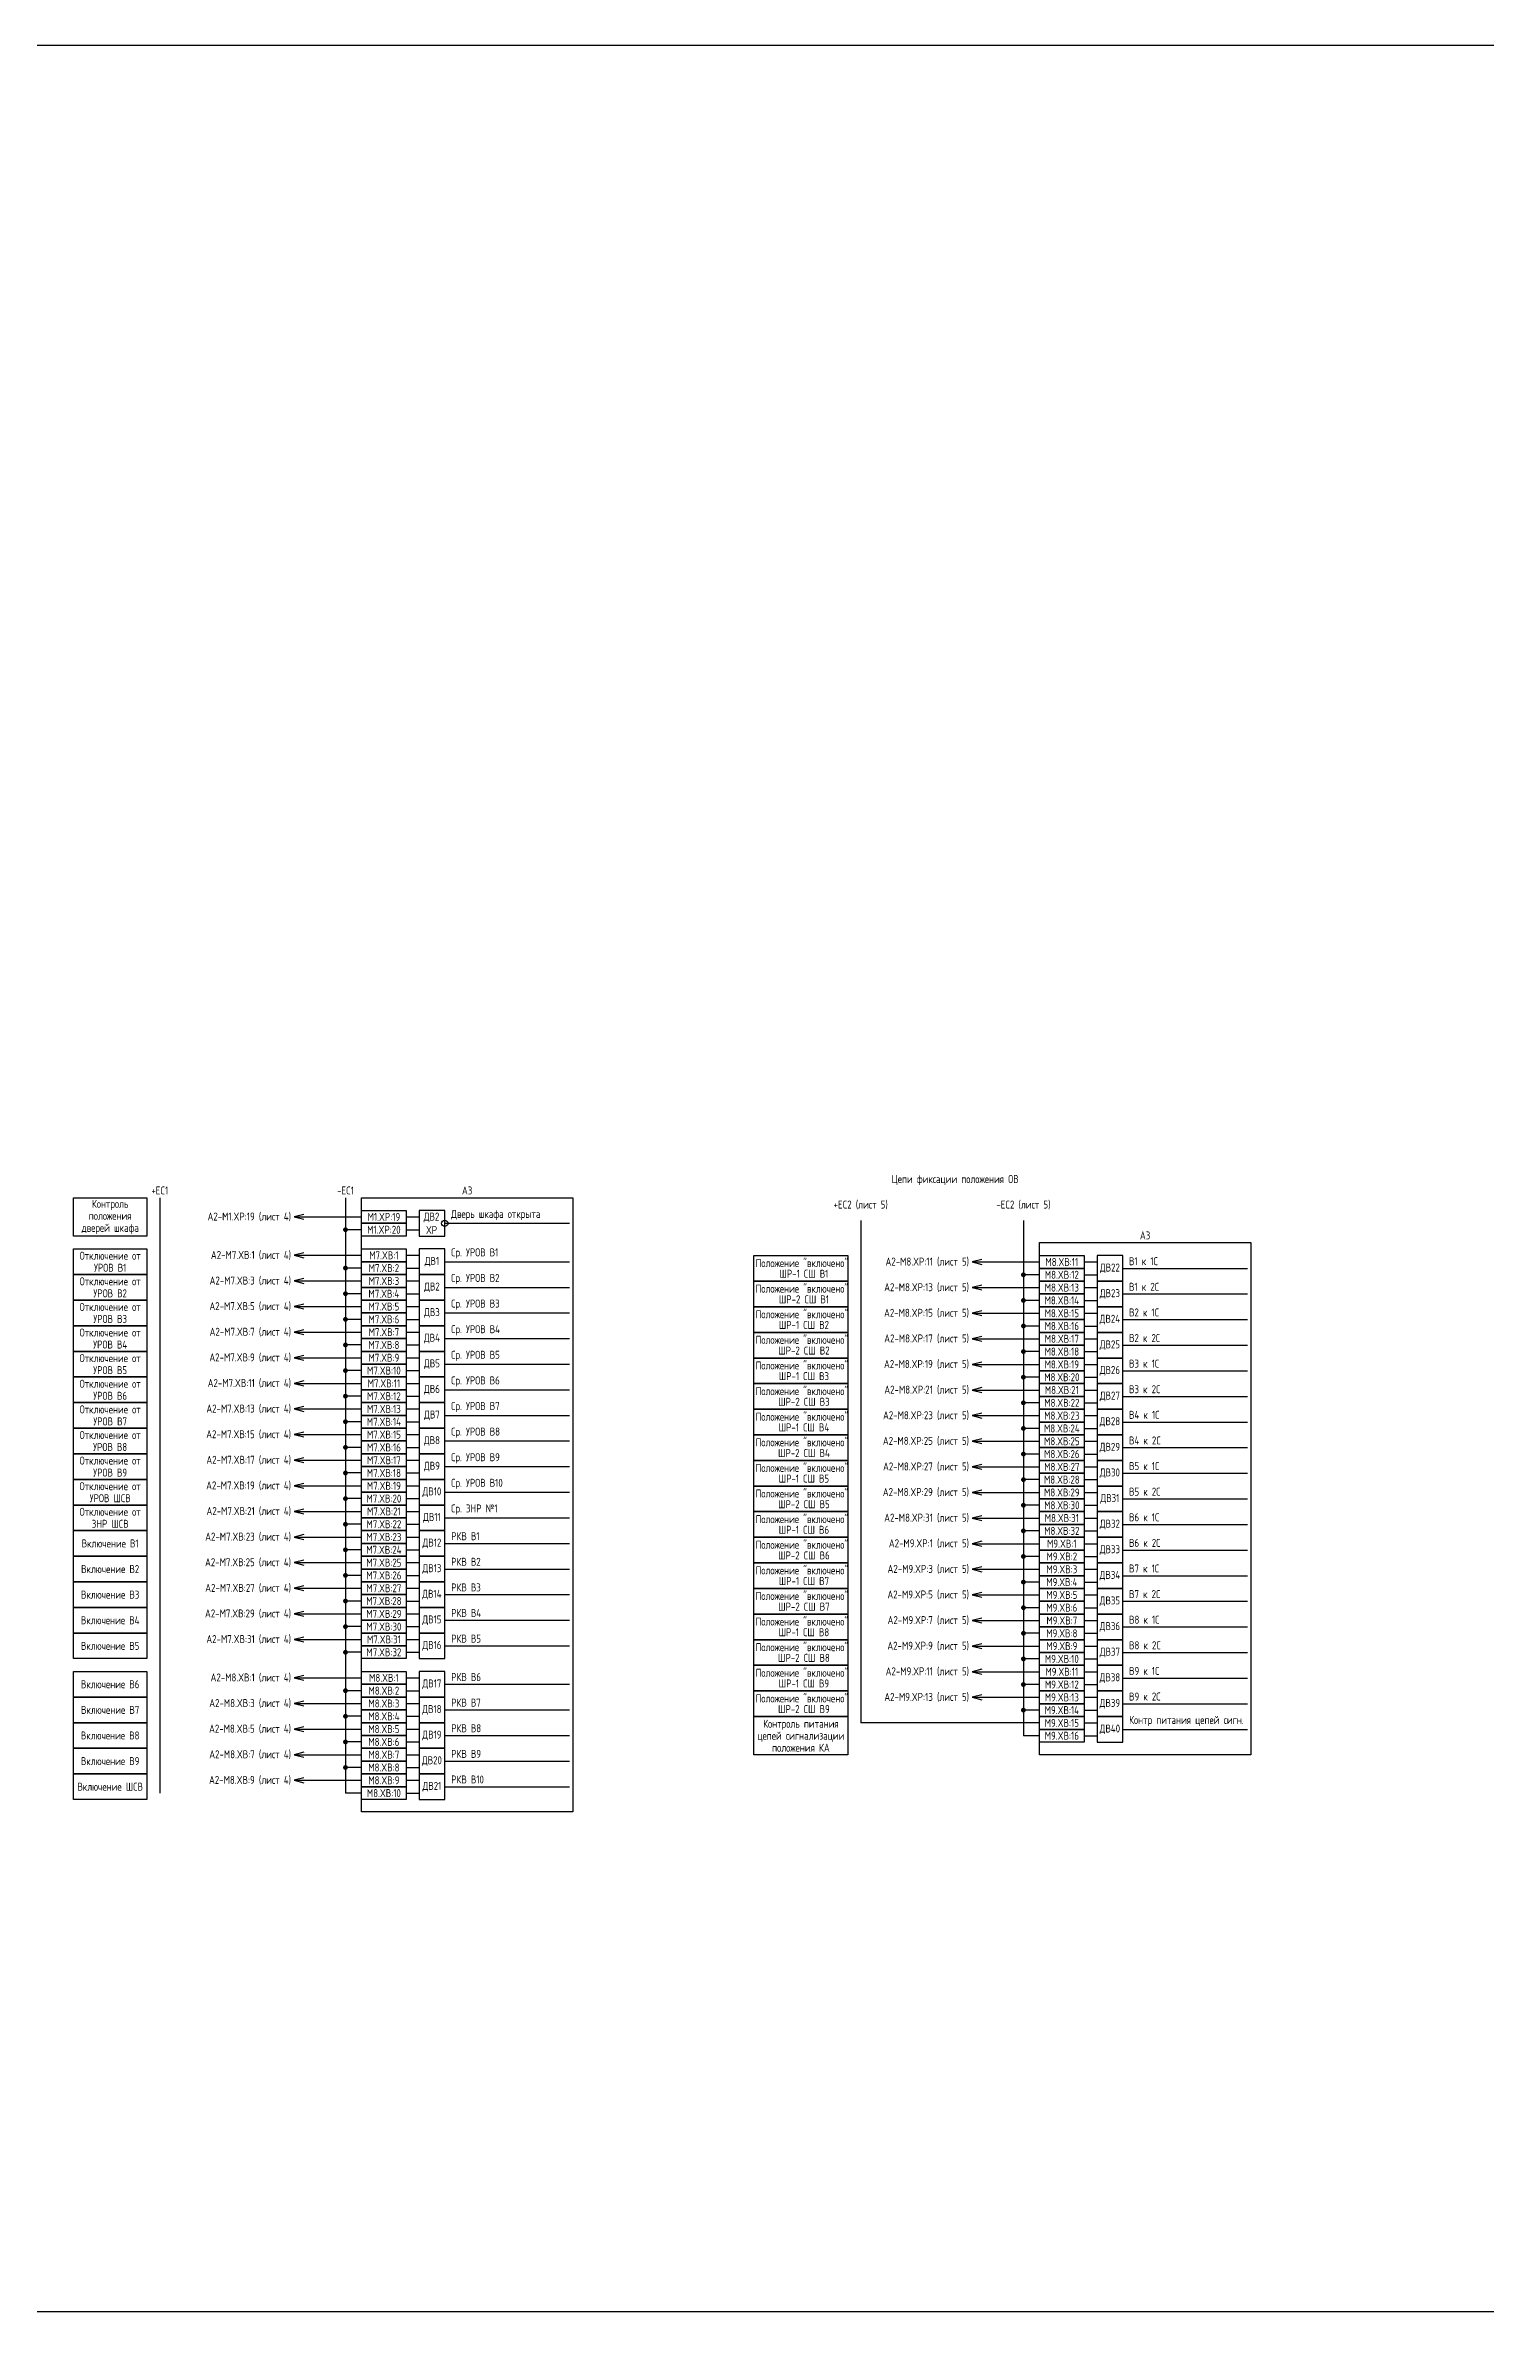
# Model space of a CAD drawing. Header units: millimetres. Extents: x -997 to 6341, y -90 to 618.
# Drawn here: x 2345 to 2795, y -90 to 618 of the extents above; entities that cross this region are included whole.
import ezdxf

# ---------------------------------------------------------------- set-up
doc = ezdxf.new("R2010")
doc.units = ezdxf.units.MM
doc.styles.add('Gost_type_A', font='GOST_A.TTF')

# ---------------------------------------------------------------- blocks, each defined once
blk = doc.blocks.new('POINT')
at = {"const_width": 0.75}
blk.add_lwpolyline([(-0.375, 0, 1), (0.375, 0, 1)], format="xyb", close=True, dxfattribs=at)

msp = doc.modelspace()

# ---------------------------------------------------------------- linework, layer by layer
for p, q in [((2381, 258), (2381, 72)), ((2439, 258), (2439, 72)), ((2423, 252), (2444, 252)), ((2444, 248), (2439, 248)), ((2458, 252), (2462, 252)), ((2458, 248), (2462, 248)), ((2470, 250), (2509, 250)), ((2599.93, 250.93), (2599.93, 93.92)), ((2650.76, 250.93), (2650.76, 89.92)), ((2423, 240), (2444, 240)), ((2444, 236), (2439, 236)), ((2458, 240), (2462, 240)), ((2458, 236), (2462, 236)), ((2470, 238), (2509, 238)), ((2634.76, 237.92), (2655.76, 237.92)), ((2655.76, 233.92), (2650.76, 233.92)), ((2669.76, 237.92), (2673.76, 237.92)), ((2669.76, 233.92), (2673.76, 233.92)), ((2681.76, 235.92), (2720.76, 235.92)), ((2423, 232), (2444, 232)), ((2444, 228), (2439, 228)), ((2458, 232), (2462, 232)), ((2458, 228), (2462, 228)), ((2470, 230), (2509, 230)), ((2634.76, 229.92), (2655.76, 229.92)), ((2669.76, 229.92), (2673.76, 229.92)), ((2681.76, 227.92), (2720.76, 227.92)), ((2423, 224), (2444, 224)), ((2444, 220), (2439, 220)), ((2458, 224), (2462, 224)), ((2458, 220), (2462, 220)), ((2470, 222), (2509, 222)), ((2634.76, 221.92), (2655.76, 221.92)), ((2655.76, 225.92), (2650.76, 225.92)), ((2669.76, 225.92), (2673.76, 225.92)), ((2669.76, 221.92), (2673.76, 221.92)), ((2681.76, 219.92), (2720.76, 219.92)), ((2423, 216), (2444, 216)), ((2458, 216), (2462, 216)), ((2470, 214), (2509, 214)), ((2634.76, 213.92), (2655.76, 213.92)), ((2655.76, 217.92), (2650.76, 217.92)), ((2669.76, 217.92), (2673.76, 217.92)), ((2669.76, 213.92), (2673.76, 213.92)), ((2423, 208), (2444, 208)), ((2444, 212), (2439, 212)), ((2458, 212), (2462, 212)), ((2458, 208), (2462, 208)), ((2470, 206), (2509, 206)), ((2634.76, 205.92), (2655.76, 205.92)), ((2655.76, 209.92), (2650.76, 209.92)), ((2669.76, 209.92), (2673.76, 209.92)), ((2669.76, 205.92), (2673.76, 205.92)), ((2681.76, 211.92), (2720.76, 211.92)), ((2423, 200), (2444, 200)), ((2444, 204), (2439, 204)), ((2458, 204), (2462, 204)), ((2458, 200), (2462, 200)), ((2655.76, 201.92), (2650.76, 201.92)), ((2669.76, 201.92), (2673.76, 201.92)), ((2681.76, 203.92), (2720.76, 203.92)), ((2423, 192), (2444, 192)), ((2444, 196), (2439, 196)), ((2458, 196), (2462, 196)), ((2458, 192), (2462, 192)), ((2470, 198), (2509, 198)), ((2634.76, 197.92), (2655.76, 197.92)), ((2655.76, 193.92), (2650.76, 193.92)), ((2669.76, 197.92), (2673.76, 197.92)), ((2669.76, 193.92), (2673.76, 193.92)), ((2681.76, 195.92), (2720.76, 195.92)), ((2444, 188), (2439, 188)), ((2458, 188), (2462, 188)), ((2470, 190), (2509, 190)), ((2634.76, 189.92), (2655.76, 189.92)), ((2655.76, 185.92), (2650.76, 185.92)), ((2669.76, 189.92), (2673.76, 189.92)), ((2669.76, 185.92), (2673.76, 185.92)), ((2681.76, 187.92), (2720.76, 187.92)), ((2423, 184), (2444, 184)), ((2444, 180), (2439, 180)), ((2458, 184), (2462, 184)), ((2458, 180), (2462, 180)), ((2470, 182), (2509, 182)), ((2634.76, 181.92), (2655.76, 181.92)), ((2655.76, 177.92), (2650.76, 177.92)), ((2669.76, 181.92), (2673.76, 181.92)), ((2669.76, 177.92), (2673.76, 177.92)), ((2681.76, 179.92), (2720.76, 179.92)), ((2423, 176), (2444, 176)), ((2444, 172), (2439, 172)), ((2458, 176), (2462, 176)), ((2458, 172), (2462, 172)), ((2470, 174), (2509, 174)), ((2634.76, 173.92), (2655.76, 173.92)), ((2669.76, 173.92), (2673.76, 173.92)), ((2681.76, 171.92), (2720.76, 171.92)), ((2423, 168), (2444, 168)), ((2444, 164), (2439, 164)), ((2458, 168), (2462, 168)), ((2458, 164), (2462, 164)), ((2470, 166), (2509, 166)), ((2634.76, 165.92), (2655.76, 165.92)), ((2655.76, 169.92), (2650.76, 169.92)), ((2669.76, 169.92), (2673.76, 169.92)), ((2669.76, 165.92), (2673.76, 165.92)), ((2681.76, 163.92), (2720.76, 163.92)), ((2423, 160), (2444, 160)), ((2444, 156), (2439, 156)), ((2458, 160), (2462, 160)), ((2458, 156), (2462, 156)), ((2470, 158), (2509, 158)), ((2634.76, 157.92), (2655.76, 157.92)), ((2655.76, 161.92), (2650.76, 161.92)), ((2669.76, 161.92), (2673.76, 161.92)), ((2669.76, 157.92), (2673.76, 157.92)), ((2681.76, 155.92), (2720.76, 155.92)), ((2423, 152), (2444, 152)), ((2458, 152), (2462, 152)), ((2470, 150), (2509, 150)), ((2634.76, 149.92), (2655.76, 149.92)), ((2655.76, 153.92), (2650.76, 153.92)), ((2669.76, 153.92), (2673.76, 153.92)), ((2669.76, 149.92), (2673.76, 149.92)), ((2423, 144), (2444, 144)), ((2444, 148), (2439, 148)), ((2458, 148), (2462, 148)), ((2458, 144), (2462, 144)), ((2470, 142), (2509, 142)), ((2634.76, 141.92), (2655.76, 141.92)), ((2655.76, 145.92), (2650.76, 145.92)), ((2669.76, 145.92), (2673.76, 145.92)), ((2669.76, 141.92), (2673.76, 141.92)), ((2681.76, 147.92), (2720.76, 147.92)), ((2423, 136), (2444, 136)), ((2444, 140), (2439, 140)), ((2458, 140), (2462, 140)), ((2458, 136), (2462, 136)), ((2655.76, 137.92), (2650.76, 137.92)), ((2669.76, 137.92), (2673.76, 137.92)), ((2681.76, 139.92), (2720.76, 139.92)), ((2423, 128), (2444, 128)), ((2444, 132), (2439, 132)), ((2458, 132), (2462, 132)), ((2458, 128), (2462, 128)), ((2470, 134), (2509, 134)), ((2634.76, 133.92), (2655.76, 133.92)), ((2655.76, 129.92), (2650.76, 129.92)), ((2669.76, 133.92), (2673.76, 133.92)), ((2669.76, 129.92), (2673.76, 129.92)), ((2681.76, 131.92), (2720.76, 131.92)), ((2444, 124), (2439, 124)), ((2458, 124), (2462, 124)), ((2470, 126), (2509, 126)), ((2634.76, 125.92), (2655.76, 125.92)), ((2655.76, 121.92), (2650.76, 121.92)), ((2669.76, 125.92), (2673.76, 125.92)), ((2669.76, 121.92), (2673.76, 121.92)), ((2681.76, 123.92), (2720.76, 123.92)), ((2423, 120), (2444, 120)), ((2444, 116), (2439, 116)), ((2458, 120), (2462, 120)), ((2458, 116), (2462, 116)), ((2470, 118), (2509, 118)), ((2634.76, 117.92), (2655.76, 117.92)), ((2655.76, 113.92), (2650.76, 113.92)), ((2669.76, 117.92), (2673.76, 117.92)), ((2669.76, 113.92), (2673.76, 113.92)), ((2681.76, 115.92), (2720.76, 115.92)), ((2423, 108), (2444, 108)), ((2458, 108), (2462, 108)), ((2634.76, 109.92), (2655.76, 109.92)), ((2669.76, 109.92), (2673.76, 109.92)), ((2681.76, 107.92), (2720.76, 107.92)), ((2423, 100), (2444, 100)), ((2444, 104), (2439, 104)), ((2458, 104), (2462, 104)), ((2458, 100), (2462, 100)), ((2470, 106), (2509, 106)), ((2634.76, 101.92), (2655.76, 101.92)), ((2655.76, 105.92), (2650.76, 105.92)), ((2669.76, 105.92), (2673.76, 105.92)), ((2669.76, 101.92), (2673.76, 101.92)), ((2681.76, 99.92), (2720.76, 99.92)), ((2444, 96), (2439, 96)), ((2458, 96), (2462, 96)), ((2470, 98), (2509, 98)), ((2655.76, 93.92), (2599.93, 93.92)), ((2655.76, 97.92), (2650.76, 97.92)), ((2669.76, 97.92), (2673.76, 97.92)), ((2669.76, 93.92), (2673.76, 93.92)), ((2423, 92), (2444, 92)), ((2444, 88), (2439, 88)), ((2458, 92), (2462, 92)), ((2458, 88), (2462, 88)), ((2470, 90), (2509, 90)), ((2655.76, 89.92), (2650.76, 89.92)), ((2669.76, 89.92), (2673.76, 89.92)), ((2681.76, 91.92), (2720.76, 91.92)), ((2423, 84), (2444, 84)), ((2444, 80), (2439, 80)), ((2458, 84), (2462, 84)), ((2458, 80), (2462, 80)), ((2470, 82), (2509, 82)), ((2423, 76), (2444, 76)), ((2444, 72), (2439, 72)), ((2458, 76), (2462, 76)), ((2458, 72), (2462, 72)), ((2470, 74), (2509, 74))]:
    msp.add_line(p, q)
for points in [[(-997, 618), (6340.99, 618), (6340.99, -90), (-997, -90)], [(2377, 246), (2354, 246), (2354, 258), (2377, 258)], [(2444, 258), (2510, 258), (2510, 66.15), (2444, 66.15)], [(2444, 254), (2458, 254), (2458, 250), (2444, 250)], [(2444, 250), (2458, 250), (2458, 246), (2444, 246)], [(2377, 234), (2354, 234), (2354, 242), (2377, 242)], [(2444, 242), (2458, 242), (2458, 238), (2444, 238)], [(2655.76, 243.96), (2721.76, 243.96), (2721.76, 83.99), (2655.76, 83.99)], [(2377, 226), (2354, 226), (2354, 234), (2377, 234)], [(2444, 238), (2458, 238), (2458, 234), (2444, 234)], [(2444, 234), (2458, 234), (2458, 230), (2444, 230)], [(2595.93, 231.92), (2566.55, 231.92), (2566.55, 239.92), (2595.93, 239.92)], [(2655.76, 239.92), (2669.76, 239.92), (2669.76, 235.92), (2655.76, 235.92)], [(2655.76, 235.92), (2669.76, 235.92), (2669.76, 231.92), (2655.76, 231.92)], [(2444, 230), (2458, 230), (2458, 226), (2444, 226)], [(2595.93, 223.92), (2566.55, 223.92), (2566.55, 231.92), (2595.93, 231.92)], [(2655.76, 231.92), (2669.76, 231.92), (2669.76, 227.92), (2655.76, 227.92)], [(2655.76, 227.92), (2669.76, 227.92), (2669.76, 223.92), (2655.76, 223.92)], [(2377, 218), (2354, 218), (2354, 226), (2377, 226)], [(2444, 226), (2458, 226), (2458, 222), (2444, 222)], [(2444, 222), (2458, 222), (2458, 218), (2444, 218)], [(2595.93, 215.92), (2566.55, 215.92), (2566.55, 223.92), (2595.93, 223.92)], [(2655.76, 223.92), (2669.76, 223.92), (2669.76, 219.92), (2655.76, 219.92)], [(2655.76, 219.92), (2669.76, 219.92), (2669.76, 215.92), (2655.76, 215.92)], [(2377, 210), (2354, 210), (2354, 218), (2377, 218)], [(2444, 218), (2458, 218), (2458, 214), (2444, 214)], [(2444, 214), (2458, 214), (2458, 210), (2444, 210)], [(2595.93, 207.92), (2566.55, 207.92), (2566.55, 215.92), (2595.93, 215.92)], [(2655.76, 215.92), (2669.76, 215.92), (2669.76, 211.92), (2655.76, 211.92)], [(2377, 202), (2354, 202), (2354, 210), (2377, 210)], [(2444, 210), (2458, 210), (2458, 206), (2444, 206)], [(2444, 206), (2458, 206), (2458, 202), (2444, 202)], [(2595.93, 199.92), (2566.55, 199.92), (2566.55, 207.92), (2595.93, 207.92)], [(2655.76, 211.92), (2669.76, 211.92), (2669.76, 207.92), (2655.76, 207.92)], [(2655.76, 207.92), (2669.76, 207.92), (2669.76, 203.92), (2655.76, 203.92)], [(2377, 194), (2354, 194), (2354, 202), (2377, 202)], [(2444, 202), (2458, 202), (2458, 198), (2444, 198)], [(2595.93, 191.92), (2566.55, 191.92), (2566.55, 199.92), (2595.93, 199.92)], [(2655.76, 203.92), (2669.76, 203.92), (2669.76, 199.92), (2655.76, 199.92)], [(2655.76, 199.92), (2669.76, 199.92), (2669.76, 195.92), (2655.76, 195.92)], [(2377, 186), (2354, 186), (2354, 194), (2377, 194)], [(2444, 198), (2458, 198), (2458, 194), (2444, 194)], [(2444, 194), (2458, 194), (2458, 190), (2444, 190)], [(2595.93, 183.92), (2566.55, 183.92), (2566.55, 191.92), (2595.93, 191.92)], [(2655.76, 195.92), (2669.76, 195.92), (2669.76, 191.92), (2655.76, 191.92)], [(2655.76, 191.92), (2669.76, 191.92), (2669.76, 187.92), (2655.76, 187.92)], [(2377, 178), (2354, 178), (2354, 186), (2377, 186)], [(2444, 190), (2458, 190), (2458, 186), (2444, 186)], [(2444, 186), (2458, 186), (2458, 182), (2444, 182)], [(2655.76, 187.92), (2669.76, 187.92), (2669.76, 183.92), (2655.76, 183.92)], [(2377, 170), (2354, 170), (2354, 178), (2377, 178)], [(2444, 182), (2458, 182), (2458, 178), (2444, 178)], [(2444, 178), (2458, 178), (2458, 174), (2444, 174)], [(2595.93, 175.92), (2566.55, 175.92), (2566.55, 183.92), (2595.93, 183.92)], [(2655.76, 183.92), (2669.76, 183.92), (2669.76, 179.92), (2655.76, 179.92)], [(2655.76, 179.92), (2669.76, 179.92), (2669.76, 175.92), (2655.76, 175.92)], [(2377, 162), (2354, 162), (2354, 170), (2377, 170)], [(2444, 174), (2458, 174), (2458, 170), (2444, 170)], [(2444, 170), (2458, 170), (2458, 166), (2444, 166)], [(2595.93, 167.92), (2566.55, 167.92), (2566.55, 175.92), (2595.93, 175.92)], [(2655.76, 175.92), (2669.76, 175.92), (2669.76, 171.92), (2655.76, 171.92)], [(2655.76, 171.92), (2669.76, 171.92), (2669.76, 167.92), (2655.76, 167.92)], [(2444, 166), (2458, 166), (2458, 162), (2444, 162)], [(2595.93, 159.92), (2566.55, 159.92), (2566.55, 167.92), (2595.93, 167.92)], [(2655.76, 167.92), (2669.76, 167.92), (2669.76, 163.92), (2655.76, 163.92)], [(2655.76, 163.92), (2669.76, 163.92), (2669.76, 159.92), (2655.76, 159.92)], [(2377, 154), (2354, 154), (2354, 162), (2377, 162)], [(2444, 162), (2458, 162), (2458, 158), (2444, 158)], [(2444, 158), (2458, 158), (2458, 154), (2444, 154)], [(2595.93, 151.92), (2566.55, 151.92), (2566.55, 159.92), (2595.93, 159.92)], [(2655.76, 159.92), (2669.76, 159.92), (2669.76, 155.92), (2655.76, 155.92)], [(2655.76, 155.92), (2669.76, 155.92), (2669.76, 151.92), (2655.76, 151.92)], [(2377, 146), (2354, 146), (2354, 154), (2377, 154)], [(2444, 154), (2458, 154), (2458, 150), (2444, 150)], [(2444, 150), (2458, 150), (2458, 146), (2444, 146)], [(2595.93, 143.92), (2566.55, 143.92), (2566.55, 151.92), (2595.93, 151.92)], [(2655.76, 151.92), (2669.76, 151.92), (2669.76, 147.92), (2655.76, 147.92)], [(2377, 138), (2354, 138), (2354, 146), (2377, 146)], [(2444, 146), (2458, 146), (2458, 142), (2444, 142)], [(2444, 142), (2458, 142), (2458, 138), (2444, 138)], [(2595.93, 135.92), (2566.55, 135.92), (2566.55, 143.92), (2595.93, 143.92)], [(2655.76, 147.92), (2669.76, 147.92), (2669.76, 143.92), (2655.76, 143.92)], [(2655.76, 143.92), (2669.76, 143.92), (2669.76, 139.92), (2655.76, 139.92)], [(2377, 130), (2354, 130), (2354, 138), (2377, 138)], [(2444, 138), (2458, 138), (2458, 134), (2444, 134)], [(2595.93, 127.92), (2566.55, 127.92), (2566.55, 135.92), (2595.93, 135.92)], [(2655.76, 139.92), (2669.76, 139.92), (2669.76, 135.92), (2655.76, 135.92)], [(2655.76, 135.92), (2669.76, 135.92), (2669.76, 131.92), (2655.76, 131.92)], [(2377, 122), (2354, 122), (2354, 130), (2377, 130)], [(2444, 134), (2458, 134), (2458, 130), (2444, 130)], [(2444, 130), (2458, 130), (2458, 126), (2444, 126)], [(2595.93, 119.92), (2566.55, 119.92), (2566.55, 127.92), (2595.93, 127.92)], [(2655.76, 131.92), (2669.76, 131.92), (2669.76, 127.92), (2655.76, 127.92)], [(2655.76, 127.92), (2669.76, 127.92), (2669.76, 123.92), (2655.76, 123.92)], [(2377, 114), (2354, 114), (2354, 122), (2377, 122)], [(2444, 126), (2458, 126), (2458, 122), (2444, 122)], [(2444, 122), (2458, 122), (2458, 118), (2444, 118)], [(2655.76, 123.92), (2669.76, 123.92), (2669.76, 119.92), (2655.76, 119.92)], [(2444, 118), (2458, 118), (2458, 114), (2444, 114)], [(2595.93, 111.92), (2566.55, 111.92), (2566.55, 119.92), (2595.93, 119.92)], [(2655.76, 119.92), (2669.76, 119.92), (2669.76, 115.92), (2655.76, 115.92)], [(2655.76, 115.92), (2669.76, 115.92), (2669.76, 111.92), (2655.76, 111.92)], [(2377, 102), (2354, 102), (2354, 110), (2377, 110)], [(2444, 110), (2458, 110), (2458, 106), (2444, 106)], [(2595.93, 103.92), (2566.55, 103.92), (2566.55, 111.92), (2595.93, 111.92)], [(2655.76, 111.92), (2669.76, 111.92), (2669.76, 107.92), (2655.76, 107.92)], [(2655.76, 107.92), (2669.76, 107.92), (2669.76, 103.92), (2655.76, 103.92)], [(2377, 94), (2354, 94), (2354, 102), (2377, 102)], [(2444, 106), (2458, 106), (2458, 102), (2444, 102)], [(2444, 102), (2458, 102), (2458, 98), (2444, 98)], [(2595.93, 95.92), (2566.55, 95.92), (2566.55, 103.92), (2595.93, 103.92)], [(2655.76, 103.92), (2669.76, 103.92), (2669.76, 99.92), (2655.76, 99.92)], [(2655.76, 99.92), (2669.76, 99.92), (2669.76, 95.92), (2655.76, 95.92)], [(2377, 86), (2354, 86), (2354, 94), (2377, 94)], [(2444, 98), (2458, 98), (2458, 94), (2444, 94)], [(2444, 94), (2458, 94), (2458, 90), (2444, 90)], [(2595.93, 83.92), (2566.55, 83.92), (2566.55, 95.92), (2595.93, 95.92)], [(2655.76, 95.92), (2669.76, 95.92), (2669.76, 91.92), (2655.76, 91.92)], [(2377, 78), (2354, 78), (2354, 86), (2377, 86)], [(2444, 90), (2458, 90), (2458, 86), (2444, 86)], [(2444, 86), (2458, 86), (2458, 82), (2444, 82)], [(2655.76, 91.92), (2669.76, 91.92), (2669.76, 87.92), (2655.76, 87.92)], [(2377, 70), (2354, 70), (2354, 78), (2377, 78)], [(2444, 82), (2458, 82), (2458, 78), (2444, 78)], [(2444, 78), (2458, 78), (2458, 74), (2444, 74)], [(2444, 74), (2458, 74), (2458, 70), (2444, 70)]]:
    msp.add_lwpolyline(points, close=True)
for points in [[(2426, 252.75), (2423, 252), (2426, 251.25)], [(2426, 240.75), (2423, 240), (2426, 239.25)], [(2637.76, 238.67), (2634.76, 237.92), (2637.76, 237.17)], [(2426, 232.75), (2423, 232), (2426, 231.25)], [(2637.76, 230.67), (2634.76, 229.92), (2637.76, 229.17)], [(2426, 224.75), (2423, 224), (2426, 223.25)], [(2637.76, 222.67), (2634.76, 221.92), (2637.76, 221.17)], [(2426, 216.75), (2423, 216), (2426, 215.25)], [(2637.76, 214.67), (2634.76, 213.92), (2637.76, 213.17)], [(2426, 208.75), (2423, 208), (2426, 207.25)], [(2637.76, 206.67), (2634.76, 205.92), (2637.76, 205.17)], [(2426, 200.75), (2423, 200), (2426, 199.25)], [(2637.76, 198.67), (2634.76, 197.92), (2637.76, 197.17)], [(2426, 192.75), (2423, 192), (2426, 191.25)], [(2426, 184.75), (2423, 184), (2426, 183.25)], [(2637.76, 190.67), (2634.76, 189.92), (2637.76, 189.17)], [(2637.76, 182.67), (2634.76, 181.92), (2637.76, 181.17)], [(2426, 176.75), (2423, 176), (2426, 175.25)], [(2637.76, 174.67), (2634.76, 173.92), (2637.76, 173.17)], [(2426, 168.75), (2423, 168), (2426, 167.25)], [(2637.76, 166.67), (2634.76, 165.92), (2637.76, 165.17)], [(2426, 160.75), (2423, 160), (2426, 159.25)], [(2637.76, 158.67), (2634.76, 157.92), (2637.76, 157.17)], [(2426, 152.75), (2423, 152), (2426, 151.25)], [(2637.76, 150.67), (2634.76, 149.92), (2637.76, 149.17)], [(2426, 144.75), (2423, 144), (2426, 143.25)], [(2637.76, 142.67), (2634.76, 141.92), (2637.76, 141.17)], [(2426, 136.75), (2423, 136), (2426, 135.25)], [(2637.76, 134.67), (2634.76, 133.92), (2637.76, 133.17)], [(2426, 128.75), (2423, 128), (2426, 127.25)], [(2426, 120.75), (2423, 120), (2426, 119.25)], [(2637.76, 126.67), (2634.76, 125.92), (2637.76, 125.17)], [(2637.76, 118.67), (2634.76, 117.92), (2637.76, 117.17)], [(2426, 108.75), (2423, 108), (2426, 107.25)], [(2637.76, 110.67), (2634.76, 109.92), (2637.76, 109.17)], [(2426, 100.75), (2423, 100), (2426, 99.25)], [(2637.76, 102.67), (2634.76, 101.92), (2637.76, 101.17)], [(2426, 92.75), (2423, 92), (2426, 91.25)], [(2426, 84.75), (2423, 84), (2426, 83.25)], [(2426, 76.75), (2423, 76), (2426, 75.25)]]:
    msp.add_lwpolyline(points)
at = {"ltscale": 4}
for points in [[(2462, 246), (2470, 246), (2470, 254), (2462, 254)], [(2462, 234), (2470, 234), (2470, 242), (2462, 242)], [(2462, 226), (2470, 226), (2470, 234), (2462, 234)], [(2673.76, 231.92), (2681.76, 231.92), (2681.76, 239.92), (2673.76, 239.92)], [(2673.76, 223.92), (2681.76, 223.92), (2681.76, 231.92), (2673.76, 231.92)], [(2462, 218), (2470, 218), (2470, 226), (2462, 226)], [(2673.76, 215.92), (2681.76, 215.92), (2681.76, 223.92), (2673.76, 223.92)], [(2462, 210), (2470, 210), (2470, 218), (2462, 218)], [(2673.76, 207.92), (2681.76, 207.92), (2681.76, 215.92), (2673.76, 215.92)], [(2462, 202), (2470, 202), (2470, 210), (2462, 210)], [(2673.76, 199.92), (2681.76, 199.92), (2681.76, 207.92), (2673.76, 207.92)], [(2462, 194), (2470, 194), (2470, 202), (2462, 202)], [(2673.76, 191.92), (2681.76, 191.92), (2681.76, 199.92), (2673.76, 199.92)], [(2462, 186), (2470, 186), (2470, 194), (2462, 194)], [(2673.76, 183.92), (2681.76, 183.92), (2681.76, 191.92), (2673.76, 191.92)], [(2462, 178), (2470, 178), (2470, 186), (2462, 186)], [(2462, 170), (2470, 170), (2470, 178), (2462, 178)], [(2673.76, 175.92), (2681.76, 175.92), (2681.76, 183.92), (2673.76, 183.92)], [(2462, 162), (2470, 162), (2470, 170), (2462, 170)], [(2673.76, 167.92), (2681.76, 167.92), (2681.76, 175.92), (2673.76, 175.92)], [(2673.76, 159.92), (2681.76, 159.92), (2681.76, 167.92), (2673.76, 167.92)], [(2462, 154), (2470, 154), (2470, 162), (2462, 162)], [(2673.76, 151.92), (2681.76, 151.92), (2681.76, 159.92), (2673.76, 159.92)], [(2462, 146), (2470, 146), (2470, 154), (2462, 154)], [(2673.76, 143.92), (2681.76, 143.92), (2681.76, 151.92), (2673.76, 151.92)], [(2462, 138), (2470, 138), (2470, 146), (2462, 146)], [(2673.76, 135.92), (2681.76, 135.92), (2681.76, 143.92), (2673.76, 143.92)], [(2462, 130), (2470, 130), (2470, 138), (2462, 138)], [(2673.76, 127.92), (2681.76, 127.92), (2681.76, 135.92), (2673.76, 135.92)], [(2462, 122), (2470, 122), (2470, 130), (2462, 130)], [(2673.76, 119.92), (2681.76, 119.92), (2681.76, 127.92), (2673.76, 127.92)], [(2462, 114), (2470, 114), (2470, 122), (2462, 122)], [(2673.76, 111.92), (2681.76, 111.92), (2681.76, 119.92), (2673.76, 119.92)], [(2462, 102), (2470, 102), (2470, 110), (2462, 110)], [(2673.76, 103.92), (2681.76, 103.92), (2681.76, 111.92), (2673.76, 111.92)], [(2462, 94), (2470, 94), (2470, 102), (2462, 102)], [(2673.76, 95.92), (2681.76, 95.92), (2681.76, 103.92), (2673.76, 103.92)], [(2462, 86), (2470, 86), (2470, 94), (2462, 94)], [(2673.76, 87.92), (2681.76, 87.92), (2681.76, 95.92), (2673.76, 95.92)], [(2462, 78), (2470, 78), (2470, 86), (2462, 86)], [(2462, 70), (2470, 70), (2470, 78), (2462, 78)]]:
    msp.add_lwpolyline(points, close=True, dxfattribs=at)
msp.add_circle((2470, 250), 1)

# ---------------------------------------------------------------- block references
for p in [(2439, 248), (2439, 236), (2650.76, 233.92), (2439, 228), (2650.76, 225.92), (2439, 220), (2439, 212), (2650.76, 217.92), (2650.76, 209.92), (2439, 204), (2650.76, 201.92), (2439, 196), (2650.76, 193.92), (2439, 188), (2650.76, 185.92), (2439, 180), (2650.76, 177.92), (2439, 172), (2650.76, 169.92), (2439, 164), (2439, 156), (2650.76, 161.92), (2439, 148), (2650.76, 153.92), (2650.76, 145.92), (2439, 140), (2650.76, 137.92), (2439, 132), (2650.76, 129.92), (2439, 124), (2650.76, 121.92), (2439, 116), (2650.76, 113.92), (2650.76, 105.92), (2439, 104), (2439, 96), (2650.76, 97.92), (2439, 88), (2439, 80)]:
    msp.add_blockref('POINT', p)

# ---------------------------------------------------------------- texts
at = {"char_height": 2.5, "style": 'Gost_type_A'}
for s, insert, width, attachment_point, line_spacing_factor in [('Цепи фиксации положения ОВ', (2629.43, 263.5), 181, 5, 0.9), ('Контроль положения\\Pдверей шкафа', (2365.5, 252), 23, 5, 0.9), ('A3', (2477, 259), 66, 8, 0.9), ('A2-M1.XP:19 (лист 4)', (2422, 252), 31, 6, 0.8), ('Отключение от УРОВ В1', (2365.5, 238), 23, 5, 0.9), ('A2-M7.XВ:1 (лист 4)', (2422, 240), 31, 6, 0.8), ('A3', (2688.76, 244.96), 66, 8, 0.9), ('\\pxsm0.8;Положение "включено"\\P ШР-1 СШ В1', (2581.55, 235.92), 32.8986, 5, 0.9), ('A2-M8.XP:11 (лист 5)', (2633.76, 237.92), 31, 6, 0.8), ('Отключение от УРОВ В2', (2365.5, 230), 23, 5, 0.9), ('A2-M7.XВ:3 (лист 4)', (2422, 232), 31, 6, 0.8), ('\\pxsm0.8;Положение "включено"\\P ШР-2 СШ В1', (2581.55, 227.92), 32.8986, 5, 0.9), ('A2-M8.XP:13 (лист 5)', (2633.76, 229.92), 31, 6, 0.8), ('Отключение от УРОВ В3', (2365.5, 222), 23, 5, 0.9), ('A2-M7.XВ:5 (лист 4)', (2422, 224), 31, 6, 0.8), ('\\pxsm0.8;Положение "включено"\\P ШР-1 СШ В2', (2581.55, 219.92), 32.8986, 5, 0.9), ('A2-M8.XP:15 (лист 5)', (2633.76, 221.92), 31, 6, 0.8), ('Отключение от УРОВ В4', (2365.5, 214), 23, 5, 0.9), ('A2-M7.XВ:7 (лист 4)', (2422, 216), 31, 6, 0.8), ('\\pxsm0.8;Положение "включено"\\P ШР-2 СШ В2', (2581.55, 211.92), 32.8986, 5, 0.9), ('A2-M8.XP:17 (лист 5)', (2633.76, 213.92), 31, 6, 0.8), ('Отключение от УРОВ В5', (2365.5, 206), 23, 5, 0.9), ('A2-M7.XВ:9 (лист 4)', (2422, 208), 31, 6, 0.8), ('\\pxsm0.8;Положение "включено"\\P ШР-1 СШ В3', (2581.55, 203.92), 32.8986, 5, 0.9), ('A2-M8.XP:19 (лист 5)', (2633.76, 205.92), 31, 6, 0.8), ('Отключение от УРОВ В6', (2365.5, 198), 23, 5, 0.9), ('A2-M7.XВ:11 (лист 4)', (2422, 200), 31, 6, 0.8), ('\\pxsm0.8;Положение "включено"\\P ШР-2 СШ В3', (2581.55, 195.92), 32.8986, 5, 0.9), ('A2-M8.XP:21 (лист 5)', (2633.76, 197.92), 31, 6, 0.8), ('Отключение от УРОВ В7', (2365.5, 190), 23, 5, 0.9), ('A2-M7.XВ:13 (лист 4)', (2422, 192), 31, 6, 0.8), ('\\pxsm0.8;Положение "включено"\\P ШР-1 СШ В4', (2581.55, 187.92), 32.8986, 5, 0.9), ('A2-M8.XP:23 (лист 5)', (2633.76, 189.92), 31, 6, 0.8), ('Отключение от УРОВ В8', (2365.5, 182), 23, 5, 0.9), ('A2-M7.XВ:15 (лист 4)', (2422, 184), 31, 6, 0.8), ('Отключение от УРОВ В9', (2365.5, 174), 23, 5, 0.9), ('A2-M7.XВ:17 (лист 4)', (2422, 176), 31, 6, 0.8), ('\\pxsm0.8;Положение "включено"\\P ШР-2 СШ В4', (2581.55, 179.92), 32.8986, 5, 0.9), ('A2-M8.XP:25 (лист 5)', (2633.76, 181.92), 31, 6, 0.8), ('\\pxsm0.8;Положение "включено"\\P ШР-1 СШ В5', (2581.55, 171.92), 32.8986, 5, 0.9), ('A2-M8.XP:27 (лист 5)', (2633.76, 173.92), 31, 6, 0.8), ('Отключение от УРОВ ШСВ', (2365.5, 166), 23, 5, 0.9), ('A2-M7.XВ:19 (лист 4)', (2422, 168), 31, 6, 0.8), ('\\pxsm0.8;Положение "включено"\\P ШР-2 СШ В5', (2581.55, 163.92), 32.8986, 5, 0.9), ('A2-M8.XP:29 (лист 5)', (2633.76, 165.92), 31, 6, 0.8), ('Отключение от ЗНР ШСВ', (2365.5, 158), 23, 5, 0.9), ('A2-M7.XВ:21 (лист 4)', (2422, 160), 31, 6, 0.8), ('\\pxsm0.8;Положение "включено"\\P ШР-1 СШ В6', (2581.55, 155.92), 32.8986, 5, 0.9), ('A2-M8.XP:31 (лист 5)', (2633.76, 157.92), 31, 6, 0.8), ('Включение В1', (2365.5, 150), 23, 5, 0.9), ('A2-M7.XВ:23 (лист 4)', (2422, 152), 31, 6, 0.8), ('\\pxsm0.8;Положение "включено"\\P ШР-2 СШ В6', (2581.55, 147.92), 32.8986, 5, 0.9), ('A2-M9.XP:1 (лист 5)', (2633.76, 149.92), 31, 6, 0.8), ('Включение В2', (2365.5, 142), 23, 5, 0.9), ('A2-M7.XВ:25 (лист 4)', (2422, 144), 31, 6, 0.8), ('\\pxsm0.8;Положение "включено"\\P ШР-1 СШ В7', (2581.55, 139.92), 32.8986, 5, 0.9), ('A2-M9.XP:3 (лист 5)', (2633.76, 141.92), 31, 6, 0.8), ('Включение В3', (2365.5, 134), 23, 5, 0.9), ('A2-M7.XВ:27 (лист 4)', (2422, 136), 31, 6, 0.8), ('\\pxsm0.8;Положение "включено"\\P ШР-2 СШ В7', (2581.55, 131.92), 32.8986, 5, 0.9), ('A2-M9.XP:5 (лист 5)', (2633.76, 133.92), 31, 6, 0.8), ('A2-M7.XВ:29 (лист 4)', (2422, 128), 31, 6, 0.8), ('A2-M9.XP:7 (лист 5)', (2633.76, 125.92), 31, 6, 0.8), ('Включение В4', (2365.5, 126), 23, 5, 0.9), ('A2-M7.XВ:31 (лист 4)', (2422, 120), 31, 6, 0.8), ('\\pxsm0.8;Положение "включено"\\P ШР-1 СШ В8', (2581.55, 123.92), 32.8986, 5, 0.9), ('Включение В5', (2365.5, 118), 23, 5, 0.9), ('\\pxsm0.8;Положение "включено"\\P ШР-2 СШ В8', (2581.55, 115.92), 32.8986, 5, 0.9), ('A2-M9.XP:9 (лист 5)', (2633.76, 117.92), 31, 6, 0.8), ('Включение В6', (2365.5, 106), 23, 5, 0.9), ('A2-M8.XВ:1 (лист 4)', (2422, 108), 31, 6, 0.8), ('\\pxsm0.8;Положение "включено"\\P ШР-1 СШ В9', (2581.55, 107.92), 32.8986, 5, 0.9), ('A2-M9.XP:11 (лист 5)', (2633.76, 109.92), 31, 6, 0.8), ('Включение В7', (2365.5, 98), 23, 5, 0.9), ('A2-M8.XВ:3 (лист 4)', (2422, 100), 31, 6, 0.8), ('\\pxsm0.8;Положение "включено"\\P ШР-2 СШ В9', (2581.55, 99.92), 32.8986, 5, 0.9), ('A2-M9.XP:13 (лист 5)', (2633.76, 101.92), 31, 6, 0.8), ('A2-M8.XВ:5 (лист 4)', (2422, 92), 31, 6, 0.8), ('Контроль питания цепей сигнализации положения КА', (2581.26, 89.92), 28, 5, 0.9), ('Включение В8', (2365.5, 90), 23, 5, 0.9), ('A2-M8.XВ:7 (лист 4)', (2422, 84), 31, 6, 0.8), ('Включение В9', (2365.5, 82), 23, 5, 0.9), ('Включение ШСВ', (2365.5, 74), 23, 5, 0.9), ('A2-M8.XВ:9 (лист 4)', (2422, 76), 31, 6, 0.8)]:
    msp.add_mtext(s, dxfattribs=dict(at, insert=insert, width=width, attachment_point=attachment_point, line_spacing_factor=line_spacing_factor))
for s, insert, width, attachment_point in [('+EC1', (2381, 259), 20, 8), ('-EC1', (2439, 259), 20, 8), ('+EC2 (лист 5)', (2599.93, 254.36), 33.3048, 8), ('-EC2 (лист 5)', (2650.76, 254.36), 29.4206, 8), ('M1.XP:20', (2451, 248), 14, 5), ('M1.XP:19', (2451, 252), 14, 5), ('ДВ2 XP', (2465.88, 250), 7.7588, 5), ('Дверь шкафа открыта', (2472, 251), 37, 7), ('M7.XВ:1', (2451, 240), 14, 5), ('{\\C256;Ср. УРОВ В1}', (2472, 239), 27.8465, 7), ('M7.XВ:2', (2451, 236), 14, 5), ('ДВ1', (2466, 238), 7.9998, 5), ('{\\C256;Ср. УРОВ В2}', (2472, 231), 27.8465, 7), ('M8.XВ:12', (2662.76, 233.92), 14, 5), ('M8.XВ:11', (2662.76, 237.92), 14, 5), ('ДВ22', (2677.76, 235.92), 7.9998, 5), ('В1 к 1С', (2683.76, 236.92), 27.8465, 7), ('M7.XВ:4', (2451, 228), 14, 5), ('M7.XВ:3', (2451, 232), 14, 5), ('ДВ2', (2466, 230), 7.9998, 5), ('M8.XВ:14', (2662.76, 225.92), 14, 5), ('M8.XВ:13', (2662.76, 229.92), 14, 5), ('ДВ23', (2677.76, 227.92), 7.9998, 5), ('В1 к 2С', (2683.76, 228.92), 27.8465, 7), ('{\\C256;M7.XВ:5}', (2451, 224), 14, 5), ('{\\C256;M7.XВ:6}', (2451, 220), 14, 5), ('ДВ3', (2466, 222), 7.9998, 5), ('{\\C256;Ср. УРОВ В3}', (2472, 223), 27.8465, 7), ('M8.XВ:15', (2662.76, 221.92), 14, 5), ('ДВ24', (2677.76, 219.92), 7.9998, 5), ('В2 к 1С', (2683.76, 220.92), 27.8465, 7), ('{\\C256;M7.XВ:8}', (2451, 212), 14, 5), ('{\\C256;M7.XВ:7}', (2451, 216), 14, 5), ('ДВ4', (2466, 214), 7.9998, 5), ('{\\C256;Ср. УРОВ В4}', (2472, 215), 27.8465, 7), ('M8.XВ:16', (2662.76, 217.92), 14, 5), ('M8.XВ:17', (2662.76, 213.92), 14, 5), ('ДВ25', (2677.76, 211.92), 7.9998, 5), ('В2 к 2С', (2683.76, 212.92), 27.8465, 7), ('{\\C256;M7.XВ:9}', (2451, 208), 14, 5), ('ДВ5', (2466, 206), 7.9998, 5), ('{\\C256;Ср. УРОВ В5}', (2472, 207), 27.8465, 7), ('M8.XВ:18', (2662.76, 209.92), 14, 5), ('M8.XВ:19', (2662.76, 205.92), 14, 5), ('ДВ26', (2677.76, 203.92), 7.9998, 5), ('В3 к 1С', (2683.76, 204.92), 27.8465, 7), ('{\\C256;M7.XВ:10}', (2451, 204), 14, 5), ('{\\C256;M7.XВ:11}', (2451, 200), 14, 5), ('ДВ6', (2466, 198), 7.9998, 5), ('{\\C256;Ср. УРОВ В6}', (2472, 199), 27.8465, 7), ('M8.XВ:20', (2662.76, 201.92), 14, 5), ('M8.XВ:21', (2662.76, 197.92), 14, 5), ('В3 к 2С', (2683.76, 196.92), 35.933, 7), ('{\\C256;M7.XВ:13}', (2451, 192), 14, 5), ('{\\C256;M7.XВ:12}', (2451, 196), 14, 5), ('ДВ7', (2466, 190), 7.9998, 5), ('{\\C256;Ср. УРОВ В7}', (2472, 191), 27.8465, 7), ('M8.XВ:23', (2662.76, 189.92), 14, 5), ('M8.XВ:22', (2662.76, 193.92), 14, 5), ('ДВ27', (2677.76, 195.92), 7.9998, 5), ('В4 к 1С', (2683.76, 188.92), 41.868, 7), ('{\\C256;M7.XВ:14}', (2451, 188), 14, 5), ('{\\C256;M7.XВ:15}', (2451, 184), 14, 5), ('{\\C256;Ср. УРОВ В8}', (2472, 183), 27.8465, 7), ('M8.XВ:24', (2662.76, 185.92), 14, 5), ('ДВ28', (2677.76, 187.92), 7.9998, 5), ('{\\C256;M7.XВ:16}', (2451, 180), 14, 5), ('{\\C256;M7.XВ:17}', (2451, 176), 14, 5), ('ДВ8', (2466, 182), 7.9998, 5), ('{\\C256;Ср. УРОВ В9}', (2472, 175), 27.8465, 7), ('M8.XВ:25', (2662.76, 181.92), 14, 5), ('M8.XВ:26', (2662.76, 177.92), 14, 5), ('ДВ29', (2677.76, 179.92), 7.9998, 5), ('В4 к 2С', (2683.76, 180.92), 42.9636, 7), ('{\\C256;M7.XВ:18}', (2451, 172), 14, 5), ('ДВ9', (2466, 174), 7.9998, 5), ('Ср. УРОВ В10', (2472, 167), 27.8465, 7), ('M8.XВ:28', (2662.76, 169.92), 14, 5), ('M8.XВ:27', (2662.76, 173.92), 14, 5), ('ДВ30', (2677.76, 171.92), 7.9998, 5), ('В5 к 1С', (2683.76, 172.92), 40.0707, 7), ('M7.XВ:20', (2451, 164), 14, 5), ('M7.XВ:19', (2451, 168), 14, 5), ('ДВ10', (2466, 166), 7.9998, 5), ('M8.XВ:29', (2662.76, 165.92), 14, 5), ('M8.XВ:30', (2662.76, 161.92), 14, 5), ('ДВ31', (2677.76, 163.92), 7.9998, 5), ('В5 к 2С', (2683.76, 164.92), 38, 7), ('M7.XВ:22', (2451, 156), 14, 5), ('M7.XВ:21', (2451, 160), 14, 5), ('ДВ11', (2466, 158), 7.9998, 5), ('Ср. ЗНР №1', (2472, 159), 27.8465, 7), ('M8.XВ:31', (2662.76, 157.92), 14, 5), ('ДВ32', (2677.76, 155.92), 7.9998, 5), ('В6 к 1С', (2683.76, 156.92), 37, 7), ('M7.XВ:24', (2451, 148), 14, 5), ('M7.XВ:23', (2451, 152), 14, 5), ('ДВ12', (2466, 150), 7.9998, 5), ('РКВ В1', (2472, 151), 27.8465, 7), ('M8.XВ:32', (2662.76, 153.92), 14, 5), ('M9.XВ:1', (2662.76, 149.92), 14, 5), ('ДВ33', (2677.76, 147.92), 7.9998, 5), ('В6 к 2С', (2683.76, 148.92), 38, 7), ('M7.XВ:25', (2451, 144), 14, 5), ('ДВ13', (2466, 142), 7.9998, 5), ('РКВ В2', (2472, 143), 27.8465, 7), ('M9.XВ:3', (2662.76, 141.92), 14, 5), ('M9.XВ:2', (2662.76, 145.92), 14, 5), ('В7 к 1С', (2683.76, 140.92), 38, 7), ('M7.XВ:26', (2451, 140), 14, 5), ('M7.XВ:27', (2451, 136), 13.6386, 5), ('ДВ14', (2466, 134), 7.9998, 5), ('РКВ В3', (2472, 135), 27.8465, 7), ('M9.XВ:4', (2662.76, 137.92), 14, 5), ('M9.XВ:5', (2662.76, 133.92), 14, 5), ('ДВ34', (2677.76, 139.92), 7.9998, 5), ('В7 к 2С', (2683.76, 132.92), 38, 7), ('M7.XВ:28', (2451, 132), 14, 5), ('M7.XВ:29', (2451, 128), 14, 5), ('ДВ15', (2466, 126), 7.9998, 5), ('РКВ В4', (2472, 127), 27.8465, 7), ('M9.XВ:6', (2662.76, 129.92), 14, 5), ('ДВ35', (2677.76, 131.92), 7.9998, 5), ('M7.XВ:30', (2451, 124), 14, 5), ('M7.XВ:31', (2451, 120), 14, 5), ('РКВ В5', (2472, 119), 27.8465, 7), ('M9.XВ:8', (2662.76, 121.92), 14, 5), ('M9.XВ:7', (2662.76, 125.92), 14, 5), ('ДВ36', (2677.76, 123.92), 7.9998, 5), ('В8 к 1С', (2683.76, 124.92), 38, 7), ('M7.XВ:32', (2451, 116), 14, 5), ('ДВ16', (2466, 118), 7.9998, 5), ('M9.XВ:10', (2662.76, 113.92), 14, 5), ('M9.XВ:9', (2662.76, 117.92), 14, 5), ('ДВ37', (2677.76, 115.92), 7.9998, 5), ('В8 к 2С', (2683.76, 116.92), 38, 7), ('M8.XВ:1', (2451, 108), 14, 5), ('ДВ17', (2466, 106), 7.9998, 5), ('РКВ В6', (2472, 107), 27.8465, 7), ('M9.XВ:12', (2662.76, 105.92), 14, 5), ('M9.XВ:11', (2662.76, 109.92), 14, 5), ('ДВ38', (2677.76, 107.92), 7.9998, 5), ('В9 к 1С', (2683.76, 108.92), 27.8465, 7), ('M8.XВ:3', (2451, 100), 14, 5), ('M8.XВ:2', (2451, 104), 14, 5), ('ДВ18', (2466, 98), 7.9998, 5), ('РКВ В7', (2472, 99), 27.8465, 7), ('M9.XВ:14', (2662.76, 97.92), 14, 5), ('M9.XВ:13', (2662.76, 101.92), 14, 5), ('ДВ39', (2677.76, 99.92), 7.9998, 5), ('В9 к 2С', (2683.76, 100.92), 27.8465, 7), ('M8.XВ:4', (2451, 96), 14, 5), ('M8.XВ:5', (2451, 92), 14, 5), ('РКВ В8', (2472, 91), 27.8465, 7), ('M9.XВ:15', (2662.76, 93.92), 14, 5), ('ДВ40', (2677.76, 91.92), 7.9998, 5), ('Контр питания цепей сигн.', (2683.76, 92.92), 35.7119, 7), ('M8.XВ:6', (2451, 88), 14, 5), ('M8.XВ:7', (2451, 84), 14, 5), ('ДВ19', (2466, 90), 7.9998, 5), ('РКВ В9', (2472, 83), 27.8465, 7), ('M9.XВ:16', (2662.76, 89.92), 14, 5), ('M8.XВ:8', (2451, 80), 14, 5), ('ДВ20', (2466, 82), 7.9998, 5), ('M8.XВ:10', (2451, 72), 14, 5), ('M8.XВ:9', (2451, 76), 14, 5), ('ДВ21', (2466, 74), 7.9998, 5), ('РКВ В10', (2472, 75), 27.8465, 7)]:
    msp.add_mtext(s, dxfattribs=dict(at, insert=insert, width=width, attachment_point=attachment_point))

doc.saveas('drawing.dxf')
